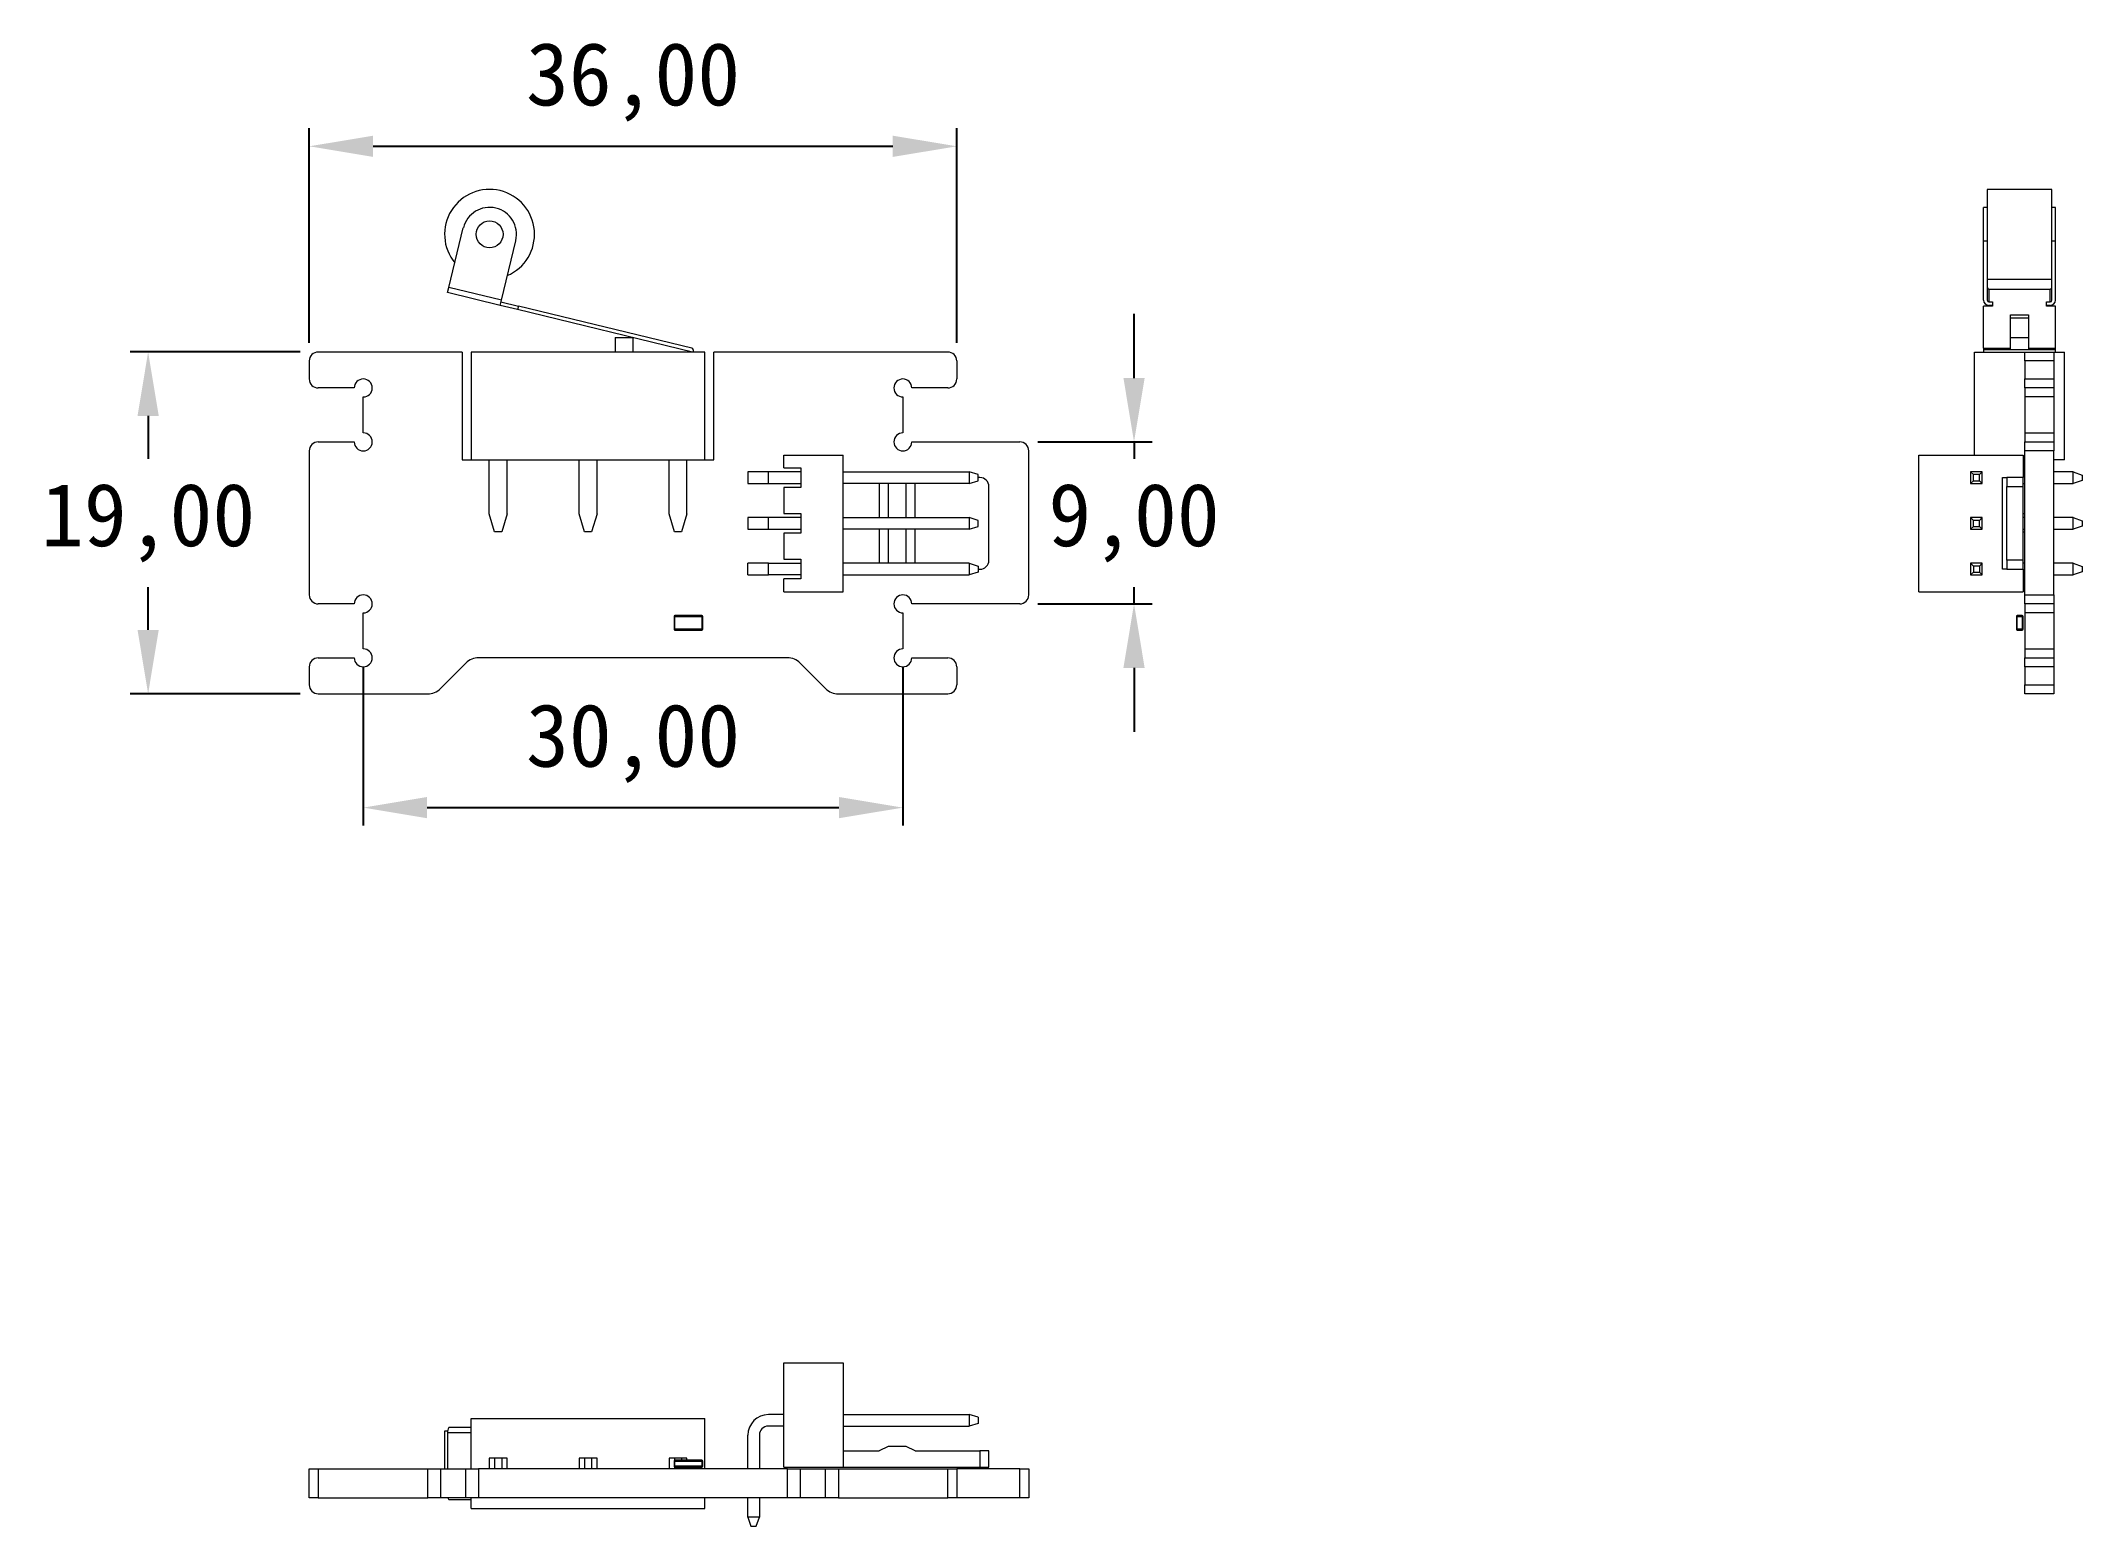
# Model space of a CAD drawing. Header units: millimetres. Extents: x 274 to 387, y 114 to 197.
import ezdxf

# ---------------------------------------------------------------- set-up
doc = ezdxf.new("R2010")
doc.units = ezdxf.units.MM
doc.header["$PDSIZE"] = -1
doc.dimstyles.new('ISO-25', dxfattribs={"dimtxt": 2.5, "dimasz": 2.5, "dimexe": 1.25, "dimexo": 0.625, "dimtad": 1, "dimtxsty": 'Standard', "dimcen": 2.5, "dimadec": 0, "dimazin": 0, "dimtfac": 1, "dimtmove": 0, "dimatfit": 3, "dimfxl": 1, "dimarcsym": 0})

# ---------------------------------------------------------------- blocks, each defined once
blk = doc.blocks.new('*D3')
at = {"color": 0, "lineweight": -2, "transparency": 16777216}
for p, q in [((288.54, 180.19), (288.54, 192.12)), ((324.54, 180.19), (324.54, 192.12)), ((292.09, 191.12), (320.98, 191.12))]:
    blk.add_line(p, q, dxfattribs=at)
at = {"color": 0, "transparency": 16777216}
for points in [[(292.09, 191.71), (292.09, 190.53), (288.54, 191.12)], [(320.98, 191.71), (320.98, 190.53), (324.54, 191.12)]]:
    blk.add_solid(points, dxfattribs=at)
at = {"layer": 'Defpoints', "color": 0, "transparency": 16777216}
for p in [(324.54, 191.12), (288.54, 179.19), (324.54, 179.19)]:
    blk.add_point(p, dxfattribs=at)
at = {"color": 0, "transparency": 16777216, "insert": (306.54, 194.69), "char_height": 3.5, "attachment_point": 5}
blk.add_mtext('36,00', dxfattribs=at)
blk = doc.blocks.new('*D4')
at = {"color": 0, "lineweight": -2, "transparency": 16777216}
for p, q in [((291.54, 162.19), (291.54, 153.36)), ((321.54, 162.19), (321.54, 153.36)), ((295.09, 154.36), (317.98, 154.36))]:
    blk.add_line(p, q, dxfattribs=at)
at = {"color": 0, "transparency": 16777216}
for points in [[(295.09, 154.95), (295.09, 153.77), (291.54, 154.36)], [(317.98, 154.95), (317.98, 153.77), (321.54, 154.36)]]:
    blk.add_solid(points, dxfattribs=at)
at = {"layer": 'Defpoints', "color": 0, "transparency": 16777216}
for p in [(291.54, 163.19), (321.54, 163.19), (321.54, 154.36)]:
    blk.add_point(p, dxfattribs=at)
at = {"color": 0, "transparency": 16777216, "insert": (306.54, 157.93), "char_height": 3.5, "attachment_point": 5}
blk.add_mtext('30,00', dxfattribs=at)
blk = doc.blocks.new('*D5')
at = {"color": 0, "lineweight": -2, "transparency": 16777216}
for p, q in [((334.39, 178.24), (334.39, 181.8)), ((329.04, 174.69), (335.39, 174.69)), ((334.39, 174.69), (334.39, 173.75)), ((334.39, 165.69), (334.39, 166.62)), ((329.04, 165.69), (335.39, 165.69)), ((334.39, 162.13), (334.39, 158.57))]:
    blk.add_line(p, q, dxfattribs=at)
at = {"color": 0, "transparency": 16777216}
for points in [[(333.8, 178.24), (334.98, 178.24), (334.39, 174.69)], [(333.8, 162.13), (334.98, 162.13), (334.39, 165.69)]]:
    blk.add_solid(points, dxfattribs=at)
at = {"layer": 'Defpoints', "color": 0, "transparency": 16777216}
for p in [(328.04, 174.69), (334.39, 174.69), (328.04, 165.69)]:
    blk.add_point(p, dxfattribs=at)
at = {"color": 0, "transparency": 16777216, "insert": (334.39, 170.19), "char_height": 3.5, "attachment_point": 5}
blk.add_mtext('9,00', dxfattribs=at)
blk = doc.blocks.new('*D6')
at = {"color": 0, "lineweight": -2, "transparency": 16777216}
for p, q in [((288.04, 179.69), (278.58, 179.69)), ((279.58, 176.13), (279.58, 173.75)), ((279.58, 164.24), (279.58, 166.62)), ((288.04, 160.69), (278.58, 160.69))]:
    blk.add_line(p, q, dxfattribs=at)
at = {"color": 0, "transparency": 16777216}
for points in [[(278.99, 176.13), (280.17, 176.13), (279.58, 179.69)], [(278.99, 164.24), (280.17, 164.24), (279.58, 160.69)]]:
    blk.add_solid(points, dxfattribs=at)
at = {"layer": 'Defpoints', "color": 0, "transparency": 16777216}
for p in [(289.04, 179.69), (279.58, 160.69), (289.04, 160.69)]:
    blk.add_point(p, dxfattribs=at)
at = {"color": 0, "transparency": 16777216, "insert": (279.58, 170.19), "char_height": 3.5, "attachment_point": 5}
blk.add_mtext('19,00', dxfattribs=at)

msp = doc.modelspace()

# ---------------------------------------------------------------- linework, layer by layer
at = {"color": 7, "linetype": 'Continuous', "lineweight": 15}
for p, q in [((385.417, 188.727), (381.817, 188.727)), ((381.817, 188.727), (381.817, 183.93)), ((385.417, 183.93), (385.417, 188.727)), ((381.817, 187.727), (381.617, 187.727)), ((381.617, 185.874), (381.617, 187.727)), ((385.617, 187.727), (385.417, 187.727)), ((385.617, 185.874), (385.617, 187.727)), ((296.302, 183.276), (297.103, 186.58)), ((299.217, 182.569), (300.018, 185.874)), ((381.617, 185.874), (381.817, 185.874)), ((381.617, 182.569), (381.617, 185.874)), ((385.417, 185.874), (385.617, 185.874)), ((385.617, 182.569), (385.617, 185.874)), ((381.817, 183.93), (381.817, 182.569)), ((385.417, 182.569), (385.417, 183.93)), ((296.231, 182.985), (296.302, 183.276)), ((299.147, 182.278), (296.231, 182.985)), ((299.217, 182.569), (296.302, 183.276)), ((381.817, 183.727), (385.417, 183.727)), ((381.917, 183.179), (381.917, 182.472)), ((381.917, 183.179), (385.317, 183.179)), ((385.317, 182.472), (385.317, 183.179)), ((299.147, 182.278), (299.217, 182.569)), ((300.119, 182.042), (299.147, 182.278)), ((299.194, 182.472), (300.166, 182.236)), ((300.166, 182.236), (300.119, 182.042)), ((309.837, 179.686), (300.119, 182.042)), ((309.808, 179.899), (300.166, 182.236)), ((382.117, 182.236), (381.617, 182.236)), ((381.617, 179.899), (381.617, 182.236)), ((381.917, 182.472), (382.117, 182.472)), ((382.117, 182.278), (381.917, 182.278)), ((382.117, 182.472), (382.117, 182.236)), ((383.117, 181.761), (384.117, 181.761)), ((383.117, 179.899), (383.117, 181.761)), ((384.117, 181.761), (384.117, 179.899)), ((385.117, 182.236), (385.117, 182.472)), ((385.117, 182.472), (385.317, 182.472)), ((385.317, 182.278), (385.117, 182.278)), ((385.617, 182.236), (385.117, 182.236)), ((385.617, 179.899), (385.617, 182.236)), ((305.537, 180.486), (305.537, 179.686)), ((305.537, 180.486), (306.537, 180.486)), ((306.537, 179.686), (306.537, 180.486)), ((384.117, 181.567), (383.117, 181.567)), ((383.117, 180.486), (384.117, 180.486)), ((297.037, 179.686), (289.037, 179.686)), ((297.037, 179.686), (297.037, 173.686)), ((310.537, 179.686), (297.537, 179.686)), ((297.537, 179.686), (297.537, 173.686)), ((309.884, 179.802), (309.884, 179.686)), ((310.537, 173.686), (310.537, 179.686)), ((311.037, 173.686), (311.037, 179.686)), ((324.037, 179.686), (311.037, 179.686)), ((381.117, 173.959), (381.117, 179.686)), ((381.117, 179.686), (383.917, 179.686)), ((381.617, 179.899), (383.117, 179.899)), ((381.617, 179.899), (381.617, 179.802)), ((383.117, 179.802), (381.617, 179.802)), ((381.617, 179.802), (381.617, 179.686)), ((383.117, 179.802), (383.117, 179.899)), ((384.117, 179.802), (383.117, 179.802)), ((383.917, 179.686), (385.517, 179.686)), ((383.917, 179.186), (383.917, 179.686)), ((384.117, 179.899), (385.617, 179.899)), ((384.117, 179.899), (384.117, 179.802)), ((385.617, 179.802), (384.117, 179.802)), ((385.517, 179.686), (386.117, 179.686)), ((385.517, 179.686), (385.517, 179.186)), ((385.617, 179.802), (385.617, 179.899)), ((385.617, 179.686), (385.617, 179.802)), ((386.117, 173.686), (386.117, 179.686)), ((288.537, 179.186), (288.537, 178.186)), ((324.537, 179.186), (324.537, 178.186)), ((385.517, 179.186), (383.917, 179.186)), ((383.917, 179.186), (383.917, 178.186)), ((383.917, 178.186), (385.517, 178.186)), ((383.917, 177.686), (383.917, 178.186)), ((385.517, 179.186), (385.517, 178.186)), ((385.517, 178.186), (385.517, 177.686)), ((291.037, 177.686), (289.037, 177.686)), ((291.537, 175.186), (291.537, 177.186)), ((321.537, 177.186), (321.537, 175.186)), ((324.037, 177.686), (322.037, 177.686)), ((385.517, 177.686), (383.917, 177.686)), ((383.917, 177.686), (383.917, 177.186)), ((385.517, 177.186), (383.917, 177.186)), ((383.917, 177.186), (383.917, 175.186)), ((385.517, 177.686), (385.517, 177.186)), ((385.517, 177.186), (385.517, 175.186)), ((383.917, 175.186), (385.517, 175.186)), ((383.917, 175.186), (383.917, 174.686)), ((385.517, 175.186), (385.517, 174.686)), ((288.537, 174.186), (288.537, 166.186)), ((289.037, 174.686), (291.037, 174.686)), ((297.037, 173.686), (297.537, 173.686)), ((297.537, 173.686), (310.537, 173.686)), ((298.537, 170.686), (298.537, 173.686)), ((299.537, 170.686), (299.537, 173.686)), ((303.537, 170.686), (303.537, 173.686)), ((304.537, 170.686), (304.537, 173.686)), ((308.537, 170.686), (308.537, 173.686)), ((309.537, 170.686), (309.537, 173.686)), ((310.537, 173.686), (311.037, 173.686)), ((314.92, 173.249), (314.92, 173.959)), ((314.92, 173.959), (318.22, 173.959)), ((318.22, 166.359), (318.22, 173.959)), ((322.037, 174.686), (328.037, 174.686)), ((328.537, 166.186), (328.537, 174.186)), ((378.02, 166.359), (378.02, 173.959)), ((378.02, 173.959), (383.82, 173.959)), ((383.82, 173.959), (383.82, 172.709)), ((383.917, 173.686), (383.82, 173.686)), ((383.917, 174.686), (385.517, 174.686)), ((383.917, 174.186), (383.917, 174.686)), ((385.517, 174.186), (383.917, 174.186)), ((383.917, 166.186), (383.917, 174.186)), ((385.517, 174.686), (385.517, 174.186)), ((385.517, 166.186), (385.517, 174.186)), ((386.117, 173.686), (385.517, 173.686)), ((312.92, 173.019), (312.92, 172.379)), ((314.06, 173.019), (312.92, 173.019)), ((314.06, 172.379), (314.06, 173.019)), ((315.87, 173.019), (314.06, 173.019)), ((314.92, 173.249), (315.87, 173.249)), ((315.87, 173.249), (315.87, 172.149)), ((318.22, 173.019), (325.22, 173.019)), ((325.22, 173.019), (325.22, 172.379)), ((325.72, 172.869), (325.22, 173.019)), ((325.22, 172.379), (325.72, 172.529)), ((325.72, 172.529), (325.72, 172.869)), ((325.82, 172.709), (325.72, 172.709)), ((381.05, 172.869), (380.9, 173.019)), ((381.54, 173.019), (380.9, 173.019)), ((380.9, 173.019), (380.9, 172.379)), ((380.9, 172.379), (381.05, 172.529)), ((381.39, 172.869), (381.05, 172.869)), ((381.05, 172.529), (381.05, 172.869)), ((381.05, 172.529), (381.39, 172.529)), ((381.39, 172.869), (381.54, 173.019)), ((381.39, 172.529), (381.39, 172.869)), ((381.54, 172.379), (381.39, 172.529)), ((381.54, 172.379), (381.54, 173.019)), ((382.67, 167.609), (382.67, 172.709)), ((382.67, 172.709), (382.92, 172.709)), ((382.92, 172.709), (382.92, 172.209)), ((383.82, 172.709), (382.92, 172.709)), ((383.917, 173.019), (383.82, 173.019)), ((383.82, 172.209), (383.82, 172.709)), ((386.606, 173.019), (385.517, 173.019)), ((386.606, 172.379), (386.606, 173.019)), ((386.606, 173.019), (387.1, 172.849)), ((387.1, 172.549), (386.606, 172.379)), ((387.1, 172.849), (387.1, 172.549)), ((312.92, 172.379), (314.06, 172.379)), ((314.06, 172.379), (315.87, 172.379)), ((315.87, 172.149), (314.92, 172.149)), ((314.92, 172.149), (314.92, 170.709)), ((325.22, 172.379), (318.22, 172.379)), ((320.22, 172.379), (320.22, 170.479)), ((320.72, 172.379), (320.72, 170.479)), ((321.72, 170.479), (321.72, 172.379)), ((322.22, 170.479), (322.22, 172.379)), ((326.32, 168.109), (326.32, 172.209)), ((380.9, 172.379), (381.54, 172.379)), ((382.92, 172.209), (383.82, 172.209)), ((382.92, 168.109), (382.92, 172.209)), ((383.82, 172.379), (383.917, 172.379)), ((383.82, 168.109), (383.82, 172.209)), ((385.517, 172.379), (386.606, 172.379)), ((298.837, 169.686), (298.537, 170.686)), ((299.537, 170.686), (299.237, 169.686)), ((303.837, 169.686), (303.537, 170.686)), ((304.537, 170.686), (304.237, 169.686)), ((308.837, 169.686), (308.537, 170.686)), ((309.537, 170.686), (309.237, 169.686)), ((312.92, 170.479), (312.92, 169.839)), ((314.06, 170.479), (312.92, 170.479)), ((315.87, 170.479), (314.06, 170.479)), ((314.06, 169.839), (314.06, 170.479)), ((314.92, 170.709), (315.87, 170.709)), ((315.87, 170.709), (315.87, 169.609)), ((318.22, 170.479), (325.22, 170.479)), ((325.22, 170.479), (325.22, 169.839)), ((325.72, 170.329), (325.22, 170.479)), ((325.72, 169.989), (325.72, 170.329)), ((380.9, 170.479), (380.9, 169.839)), ((381.05, 170.329), (380.9, 170.479)), ((381.54, 170.479), (380.9, 170.479)), ((381.05, 169.989), (381.05, 170.329)), ((381.39, 170.329), (381.05, 170.329)), ((381.39, 170.329), (381.54, 170.479)), ((381.39, 169.989), (381.39, 170.329)), ((381.54, 169.839), (381.54, 170.479)), ((383.917, 170.686), (383.82, 170.686)), ((383.917, 170.479), (383.82, 170.479)), ((386.606, 170.479), (385.517, 170.479)), ((386.606, 169.839), (386.606, 170.479)), ((386.606, 170.479), (387.1, 170.309)), ((387.1, 170.309), (387.1, 170.009)), ((299.237, 169.686), (298.837, 169.686)), ((304.237, 169.686), (303.837, 169.686)), ((309.237, 169.686), (308.837, 169.686)), ((312.92, 169.839), (314.06, 169.839)), ((314.06, 169.839), (315.87, 169.839)), ((314.92, 169.609), (314.92, 168.169)), ((315.87, 169.609), (314.92, 169.609)), ((325.22, 169.839), (318.22, 169.839)), ((320.22, 169.839), (320.22, 167.939)), ((320.72, 169.839), (320.72, 167.939)), ((321.72, 167.939), (321.72, 169.839)), ((322.22, 167.939), (322.22, 169.839)), ((325.22, 169.839), (325.72, 169.989)), ((380.9, 169.839), (381.05, 169.989)), ((380.9, 169.839), (381.54, 169.839)), ((381.05, 169.989), (381.39, 169.989)), ((381.54, 169.839), (381.39, 169.989)), ((383.82, 169.839), (383.917, 169.839)), ((383.82, 169.686), (383.917, 169.686)), ((385.517, 169.839), (386.606, 169.839)), ((387.1, 170.009), (386.606, 169.839)), ((314.92, 168.169), (315.87, 168.169)), ((315.87, 168.169), (315.87, 167.069)), ((383.82, 168.109), (382.92, 168.109)), ((382.92, 168.109), (382.92, 167.609)), ((383.82, 167.609), (383.82, 168.109)), ((312.92, 167.299), (312.92, 167.939)), ((314.06, 167.939), (312.92, 167.939)), ((312.92, 167.299), (314.06, 167.299)), ((314.06, 167.939), (315.87, 167.939)), ((314.06, 167.299), (314.06, 167.939)), ((315.87, 167.299), (314.06, 167.299)), ((314.92, 166.359), (314.92, 167.069)), ((315.87, 167.069), (314.92, 167.069)), ((325.22, 167.939), (318.22, 167.939)), ((318.22, 167.299), (325.22, 167.299)), ((325.22, 167.939), (325.22, 167.299)), ((325.22, 167.939), (325.72, 167.789)), ((325.72, 167.449), (325.22, 167.299)), ((325.72, 167.789), (325.72, 167.449)), ((325.72, 167.609), (325.82, 167.609)), ((380.9, 167.939), (380.9, 167.299)), ((380.9, 167.939), (381.05, 167.789)), ((381.54, 167.939), (380.9, 167.939)), ((381.05, 167.449), (380.9, 167.299)), ((380.9, 167.299), (381.54, 167.299)), ((381.39, 167.789), (381.05, 167.789)), ((381.05, 167.789), (381.05, 167.449)), ((381.05, 167.449), (381.39, 167.449)), ((381.54, 167.939), (381.39, 167.789)), ((381.39, 167.789), (381.39, 167.449)), ((381.39, 167.449), (381.54, 167.299)), ((381.54, 167.299), (381.54, 167.939)), ((382.92, 167.609), (382.67, 167.609)), ((382.92, 167.609), (383.82, 167.609)), ((383.917, 167.939), (383.82, 167.939)), ((383.82, 167.609), (383.82, 166.359)), ((383.82, 167.299), (383.917, 167.299)), ((386.606, 167.939), (385.517, 167.939)), ((385.517, 167.299), (386.606, 167.299)), ((386.606, 167.299), (386.606, 167.939)), ((386.606, 167.939), (387.1, 167.769)), ((387.1, 167.469), (386.606, 167.299)), ((387.1, 167.769), (387.1, 167.469)), ((314.92, 166.359), (318.22, 166.359)), ((378.02, 166.359), (383.82, 166.359)), ((383.917, 166.186), (385.517, 166.186)), ((383.917, 165.686), (383.917, 166.186)), ((385.517, 166.186), (385.517, 165.686)), ((291.037, 165.686), (289.037, 165.686)), ((291.537, 163.186), (291.537, 165.186)), ((308.815, 164.983), (308.815, 164.283)), ((308.865, 164.983), (308.815, 164.983)), ((308.865, 165.033), (308.865, 164.983)), ((310.365, 165.033), (308.865, 165.033)), ((308.865, 164.283), (308.865, 164.983)), ((308.865, 164.983), (310.365, 164.983)), ((310.365, 164.983), (310.365, 165.033)), ((310.365, 164.983), (310.365, 164.283)), ((310.415, 164.983), (310.365, 164.983)), ((310.415, 164.283), (310.415, 164.983)), ((321.537, 165.186), (321.537, 163.186)), ((328.037, 165.686), (322.037, 165.686)), ((383.44, 164.983), (383.44, 164.283)), ((383.49, 164.983), (383.44, 164.983)), ((383.49, 164.983), (383.49, 165.033)), ((383.77, 165.033), (383.49, 165.033)), ((383.49, 164.283), (383.49, 164.983)), ((383.49, 164.983), (383.77, 164.983)), ((383.77, 164.983), (383.77, 165.033)), ((383.77, 164.983), (383.77, 164.283)), ((383.82, 164.983), (383.77, 164.983)), ((383.82, 164.283), (383.82, 164.983)), ((385.517, 165.686), (383.917, 165.686)), ((383.917, 165.686), (383.917, 165.186)), ((385.517, 165.186), (383.917, 165.186)), ((383.917, 165.186), (383.917, 163.186)), ((385.517, 165.686), (385.517, 165.186)), ((385.517, 165.186), (385.517, 163.186)), ((308.815, 164.283), (308.865, 164.283)), ((310.365, 164.283), (308.865, 164.283)), ((308.865, 164.283), (308.865, 164.233)), ((308.865, 164.233), (310.365, 164.233)), ((310.365, 164.283), (310.415, 164.283)), ((310.365, 164.233), (310.365, 164.283)), ((383.44, 164.283), (383.49, 164.283)), ((383.77, 164.283), (383.49, 164.283)), ((383.49, 164.233), (383.49, 164.283)), ((383.49, 164.233), (383.77, 164.233)), ((383.77, 164.233), (383.77, 164.283)), ((383.77, 164.283), (383.82, 164.283)), ((289.037, 162.686), (291.037, 162.686)), ((295.83, 160.979), (297.244, 162.393)), ((315.123, 162.686), (297.951, 162.686)), ((315.83, 162.393), (317.244, 160.979)), ((322.037, 162.686), (324.037, 162.686)), ((383.917, 163.186), (385.517, 163.186)), ((383.917, 163.186), (383.917, 162.686)), ((383.917, 162.686), (385.517, 162.686)), ((383.917, 162.186), (383.917, 162.686)), ((385.517, 163.186), (385.517, 162.686)), ((385.517, 162.686), (385.517, 162.186)), ((288.537, 162.186), (288.537, 161.186)), ((324.537, 162.186), (324.537, 161.186)), ((385.517, 162.186), (383.917, 162.186)), ((383.917, 162.186), (383.917, 161.186)), ((383.917, 161.186), (385.517, 161.186)), ((383.917, 160.686), (383.917, 161.186)), ((385.517, 162.186), (385.517, 161.186)), ((385.517, 161.186), (385.517, 160.686)), ((289.037, 160.686), (295.123, 160.686)), ((317.951, 160.686), (324.037, 160.686)), ((385.517, 160.686), (383.917, 160.686)), ((314.92, 117.699), (314.92, 123.499)), ((314.92, 123.499), (318.22, 123.499)), ((318.22, 123.499), (318.22, 117.699)), ((297.537, 120.402), (310.537, 120.402)), ((297.537, 117.602), (297.537, 120.402)), ((310.537, 117.602), (310.537, 120.402)), ((314.92, 120.619), (314.06, 120.619)), ((318.22, 120.619), (325.22, 120.619)), ((325.22, 120.619), (325.22, 119.979)), ((325.72, 120.469), (325.22, 120.619)), ((325.72, 120.469), (325.72, 120.129)), ((296.061, 119.702), (296.061, 117.602)), ((296.235, 119.702), (296.061, 119.702)), ((296.231, 119.602), (296.231, 117.602)), ((297.537, 119.902), (296.302, 119.902)), ((312.92, 117.602), (312.92, 119.479)), ((313.56, 119.479), (313.56, 117.602)), ((314.92, 119.979), (314.06, 119.979)), ((318.22, 119.979), (325.22, 119.979)), ((325.72, 120.129), (325.22, 119.979)), ((298.537, 118.202), (298.537, 117.602)), ((298.837, 118.202), (298.537, 118.202)), ((298.837, 118.202), (298.837, 117.602)), ((299.237, 118.202), (298.837, 118.202)), ((299.237, 118.202), (299.237, 117.602)), ((299.537, 118.202), (299.237, 118.202)), ((299.537, 117.602), (299.537, 118.202)), ((303.537, 118.202), (303.537, 117.602)), ((303.837, 118.202), (303.537, 118.202)), ((303.837, 118.202), (303.837, 117.602)), ((304.237, 118.202), (303.837, 118.202)), ((304.237, 118.202), (304.237, 117.602)), ((304.537, 118.202), (304.237, 118.202)), ((304.537, 117.602), (304.537, 118.202)), ((308.537, 118.202), (308.537, 117.602)), ((308.837, 118.202), (308.537, 118.202)), ((308.815, 118.029), (308.815, 117.749)), ((308.815, 118.029), (308.865, 118.029)), ((308.837, 118.202), (308.837, 118.071)), ((309.237, 118.202), (308.837, 118.202)), ((308.865, 118.079), (308.865, 118.029)), ((310.365, 118.079), (308.865, 118.079)), ((308.865, 118.029), (310.365, 118.029)), ((308.865, 117.749), (308.865, 118.029)), ((309.237, 118.202), (309.237, 118.079)), ((309.537, 118.202), (309.237, 118.202)), ((309.537, 118.079), (309.537, 118.202)), ((310.365, 118.029), (310.365, 118.079)), ((310.365, 118.029), (310.365, 117.749)), ((310.365, 118.029), (310.415, 118.029)), ((310.415, 117.749), (310.415, 118.029)), ((318.22, 118.599), (320.22, 118.599)), ((320.72, 118.849), (320.22, 118.599)), ((321.72, 118.849), (320.72, 118.849)), ((322.22, 118.599), (321.72, 118.849)), ((322.22, 118.599), (325.82, 118.599)), ((325.82, 118.599), (325.82, 117.699)), ((326.32, 118.599), (325.82, 118.599)), ((326.32, 117.699), (326.32, 118.599)), ((288.537, 116.002), (288.537, 117.602)), ((288.537, 117.602), (289.037, 117.602)), ((289.037, 117.602), (289.037, 116.002)), ((289.037, 117.602), (295.123, 117.602)), ((295.123, 116.002), (295.123, 117.602)), ((295.123, 117.602), (295.83, 117.602)), ((295.83, 117.602), (295.83, 116.002)), ((295.83, 117.602), (297.244, 117.602)), ((297.244, 116.002), (297.244, 117.602)), ((297.244, 117.602), (297.951, 117.602)), ((297.951, 117.602), (297.951, 116.002)), ((315.123, 117.602), (297.951, 117.602)), ((308.815, 117.749), (308.865, 117.749)), ((308.837, 117.707), (308.837, 117.602)), ((308.865, 117.749), (308.865, 117.699)), ((310.365, 117.749), (308.865, 117.749)), ((308.865, 117.699), (310.365, 117.699)), ((309.237, 117.699), (309.237, 117.602)), ((309.537, 117.602), (309.537, 117.699)), ((310.365, 117.699), (310.365, 117.749)), ((310.365, 117.749), (310.415, 117.749)), ((314.92, 117.699), (318.22, 117.699)), ((315.123, 116.002), (315.123, 117.602)), ((315.123, 117.602), (315.83, 117.602)), ((315.83, 117.602), (315.83, 116.002)), ((315.83, 117.602), (317.244, 117.602)), ((317.244, 116.002), (317.244, 117.602)), ((317.244, 117.602), (317.951, 117.602)), ((317.951, 117.602), (317.951, 116.002)), ((317.951, 117.602), (324.037, 117.602)), ((318.22, 117.699), (325.82, 117.699)), ((324.037, 116.002), (324.037, 117.602)), ((324.037, 117.602), (324.537, 117.602)), ((324.537, 117.602), (324.537, 116.002)), ((328.037, 117.602), (324.537, 117.602)), ((325.82, 117.699), (326.32, 117.699)), ((328.037, 116.002), (328.037, 117.602)), ((328.037, 117.602), (328.537, 117.602)), ((328.537, 117.602), (328.537, 116.002)), ((289.037, 116.002), (288.537, 116.002)), ((289.037, 116.002), (295.123, 116.002)), ((295.83, 116.002), (295.123, 116.002)), ((297.244, 116.002), (295.83, 116.002)), ((296.302, 115.902), (297.537, 115.902)), ((297.951, 116.002), (297.244, 116.002)), ((297.537, 115.402), (297.537, 116.002)), ((315.123, 116.002), (297.951, 116.002)), ((310.537, 115.402), (310.537, 116.002)), ((312.92, 114.913), (312.92, 116.002)), ((313.56, 116.002), (313.56, 114.913)), ((315.83, 116.002), (315.123, 116.002)), ((317.244, 116.002), (315.83, 116.002)), ((317.951, 116.002), (317.244, 116.002)), ((317.951, 116.002), (324.037, 116.002)), ((324.537, 116.002), (324.037, 116.002)), ((328.037, 116.002), (324.537, 116.002)), ((328.537, 116.002), (328.037, 116.002)), ((297.537, 115.402), (310.537, 115.402)), ((313.56, 114.913), (312.92, 114.913)), ((312.92, 114.913), (313.09, 114.419)), ((313.39, 114.419), (313.56, 114.913)), ((313.09, 114.419), (313.39, 114.419))]:
    msp.add_line(p, q, dxfattribs=at)
at = {"color": 8, "linetype": 'Continuous', "lineweight": 15}
msp.add_line((297.537, 119.602), (296.231, 119.602), dxfattribs=at)
at = {"color": 7, "linetype": 'Continuous', "lineweight": 15, "flags": 128}
msp.add_lwpolyline([(296.249, 116.002), (296.252, 115.99), (296.263, 115.953), (296.275, 115.925), (296.288, 115.908), (296.302, 115.902)], dxfattribs=at)
at = {"color": 7, "linetype": 'Continuous', "lineweight": 15}
msp.add_circle((298.561, 186.227), 0.75, dxfattribs=at)
for centre, radius, start, end in [((298.561, 186.227), 2.5, 293.2429, 219.50311), ((298.561, 186.227), 1.5, 346.37301, 166.37301), ((381.915, 183.278), 0.0986, 180.82957, 270.80622), ((385.318, 183.278), 0.0986, 269.19378, 359.17043), ((381.912, 182.574), 0.296, 180.82957, 270.80622), ((381.915, 182.571), 0.0986, 180.82957, 270.80622), ((385.318, 182.571), 0.0986, 269.19378, 359.17043), ((385.321, 182.574), 0.296, 269.19378, 359.17043), ((289.037, 179.186), 0.5, 90, 180), ((309.784, 179.802), 0.1, 0, 76.37301), ((324.037, 179.186), 0.5, 0, 90), ((289.037, 178.186), 0.5, 180, 270), ((291.537, 177.686), 0.5, 270, 180), ((321.537, 177.686), 0.5, 0, 270), ((324.037, 178.186), 0.5, 270, 0), ((291.537, 174.686), 0.5, 180, 90), ((321.537, 174.686), 0.5, 90, 0), ((289.037, 174.186), 0.5, 90, 180), ((328.037, 174.186), 0.5, 0, 90), ((325.82, 172.209), 0.5, 0, 90), ((325.82, 168.109), 0.5, 270, 0), ((289.037, 166.186), 0.5, 180, 270), ((291.537, 165.686), 0.5, 270, 180), ((321.537, 165.686), 0.5, 0, 270), ((328.037, 166.186), 0.5, 270, 0), ((308.865, 164.983), 0.05, 90, 180), ((310.365, 164.983), 0.05, 0, 90), ((383.49, 164.983), 0.05, 90, 180), ((383.77, 164.983), 0.05, 0, 90), ((308.865, 164.283), 0.05, 180, 270), ((310.365, 164.283), 0.05, 270, 0), ((383.49, 164.283), 0.05, 180, 270), ((383.77, 164.283), 0.05, 270, 0), ((289.037, 162.186), 0.5, 90, 180), ((291.537, 162.686), 0.5, 180, 90), ((297.951, 161.686), 1, 90, 135), ((315.123, 161.686), 1, 45, 90), ((321.537, 162.686), 0.5, 90, 0), ((324.037, 162.186), 0.5, 0, 90), ((289.037, 161.186), 0.5, 180, 270), ((324.037, 161.186), 0.5, 270, 0), ((295.123, 161.686), 1, 270, 315), ((317.951, 161.686), 1, 225, 270), ((314.06, 119.479), 1.14, 90, 180), ((296.603, 119.673), 0.378, 142.68591, 190.79983), ((314.06, 119.479), 0.5, 90, 180), ((308.865, 118.029), 0.05, 90, 180), ((310.365, 118.029), 0.05, 0, 90), ((308.865, 117.749), 0.05, 180, 270), ((310.365, 117.749), 0.05, 270, 0)]:
    msp.add_arc(centre, radius, start, end, dxfattribs=at)

# ---------------------------------------------------------------- dimensions: what is measured, and where the dimension line sits
for base, p1, p2, picture, middle in [((324.537, 191.12), (288.537, 179.186), (324.537, 179.186), '*D3', (306.537, 194.686)), ((321.537, 154.361), (291.537, 163.186), (321.537, 163.186), '*D4', (306.537, 157.926))]:
    dim = msp.add_linear_dim(base=base, p1=p1, p2=p2, dimstyle='ISO-25', override={"dimtxt": 3.5, "dimasz": 3.556, "dimexe": 1, "dimexo": 1, "dimgap": 1.524, "dimtih": 1, "dimtoh": 1, "dimzin": 0, "dimadec": 2, "dimtzin": 0})
    dim.commit()
    dim.dimension.update_dxf_attribs({"geometry": picture, "text_midpoint": middle})
for base, p1, p2, picture, middle in [((334.39, 174.686), (328.037, 165.686), (328.037, 174.686), '*D5', (334.39, 170.186)), ((279.578, 160.686), (289.037, 179.686), (289.037, 160.686), '*D6', (279.578, 170.186))]:
    dim = msp.add_linear_dim(base=base, p1=p1, p2=p2, angle=90, dimstyle='ISO-25', override={"dimtxt": 3.5, "dimasz": 3.556, "dimexe": 1, "dimexo": 1, "dimgap": 1.524, "dimtih": 1, "dimtoh": 1, "dimzin": 0, "dimadec": 2, "dimtzin": 0})
    dim.commit()
    dim.dimension.update_dxf_attribs({"geometry": picture, "text_midpoint": middle})

doc.saveas('drawing.dxf')
